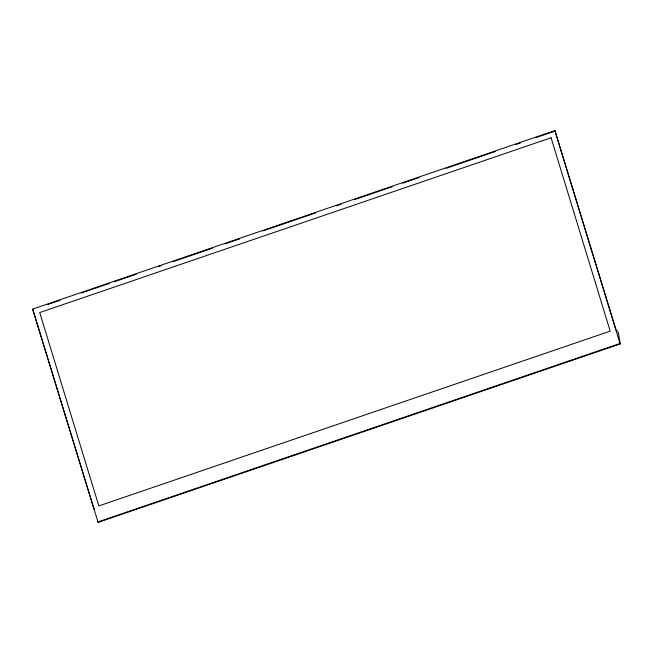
<?xml version="1.0" encoding="UTF-8"?>
<svg xmlns="http://www.w3.org/2000/svg" width="653" height="653" viewBox="0 0 653 653"><rect width="100%" height="100%" fill="white"/><g stroke="black" fill="none" stroke-linecap="round" stroke-linejoin="round"><path stroke-width="0.98" d="M32.65 309.098L554.895 130.584L616.008 329.716L618.244 332.32L620.35 343.902L98.105 522.416L32.65 309.098L93.771 508.222M47.506 304.584L60.052 300.29M81.29 293.034L109.28 283.459M114.112 281.81L136.314 274.227M158.516 266.636L161.413 265.649M172.996 261.682L212.576 248.156M225.122 243.871L239.602 238.916M262.767 230.999L315.864 212.854M336.132 205.924L340.964 204.275M354.473 199.655L392.127 186.782M402.746 183.158L419.153 177.543M446.179 168.303L495.415 151.48M515.682 144.55L520.514 142.901M535.958 137.62L555.262 131.024M97.738 521.976L619.975 343.47L620.35 343.902M94.342 509.316L93.95 508.442M554.895 130.584L619.975 343.47M551.083 137.767L39.719 312.558L98.84 505.928L610.196 331.136L551.083 137.767"/></g></svg>
